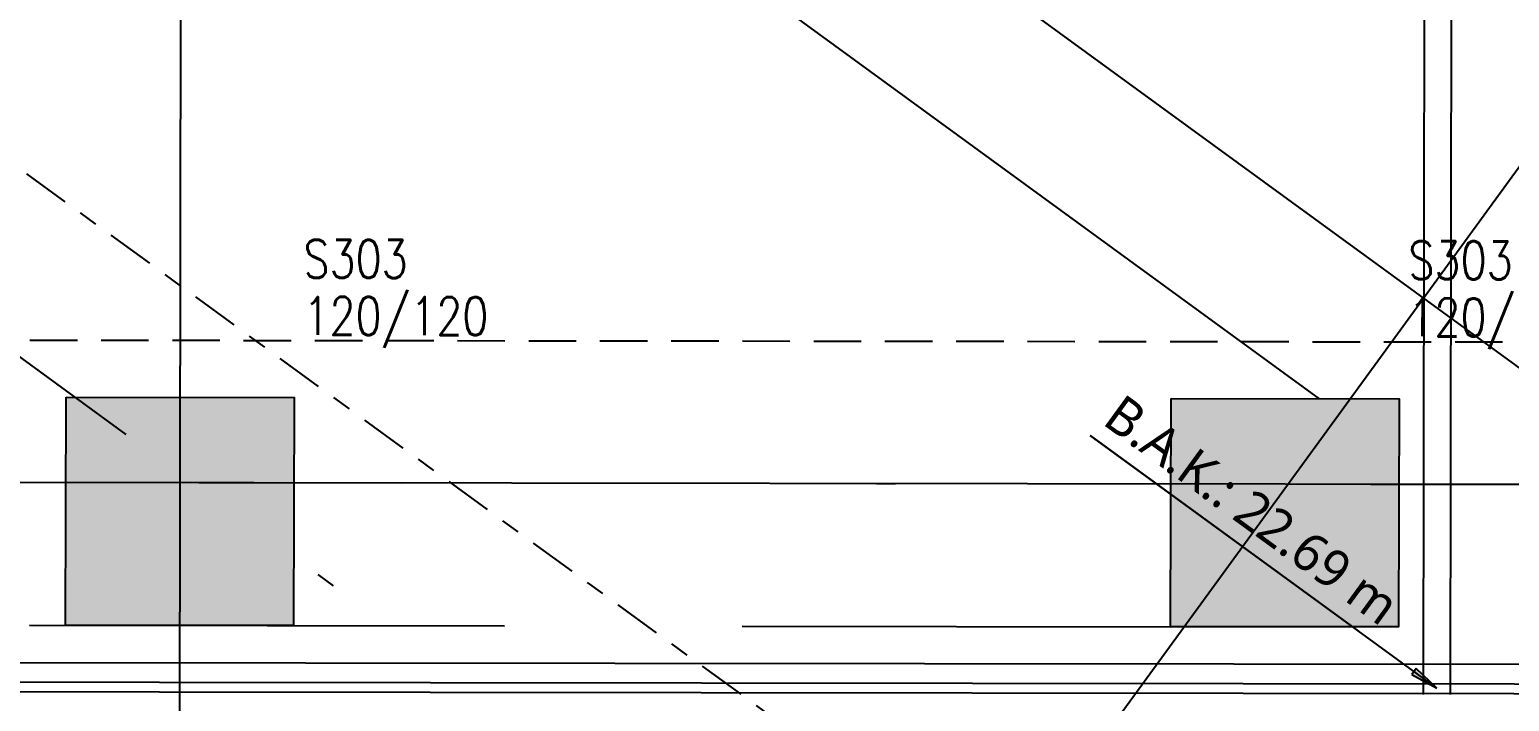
# Model space of a CAD drawing. Header units: millimetres. Extents: x 400382 to 401500, y 4543975 to 4544133.
# Drawn here: x 400850.84 to 400858.63, y 4544065.08 to 4544068.61 of the extents above; entities that cross this region are included whole.
import ezdxf

# ---------------------------------------------------------------- set-up
doc = ezdxf.new("R2010")
doc.units = ezdxf.units.MM
for name, pattern in [('AKS', [3, 2.5, -0.25, 0, -0.25]), ('CENTER', [2, 1.25, -0.25, 0.25, -0.25]), ('DASHDOT2', [0.5, 0.25, -0.125, 0, -0.125]), ('HIDDEN', [0.375, 0.25, -0.125]), ('UUC-ST-KAL-I05-101-U-000$0$ACAD_ISO05W100', [33, 24, -3, 0, -3, 0, -3])]:
    doc.linetypes.add(name, pattern=pattern)
for name, color, linetype in [('aks prota', 2, 'AKS'), ('kiriş prota', 6, 'Continuous'), ('kolon prota', 1, 'Continuous'), ('kolon tarama prota', 252, 'Continuous'), ('lkolon prota', 4, 'Continuous'), ('merdiven prota', 2, 'Continuous'), ('perde prota', 1, 'Continuous'), ('PRT-AL-TUNEL_EKSENI', 14, 'DASHDOT2'), ('skesit prota', 7, 'Continuous'), ('tkolon prota', 6, 'Continuous'), ('UUC-ST-KAL-I05-101-U-000$0$st_s_su tutucu', 2, 'Continuous')]:
    doc.layers.add(name, color=color, linetype=linetype)
doc.styles.add('Segoe UI Light_1', font='', dxfattribs={"height": 200})
doc.styles.add('tkolon', font='romanstw.shx')
doc.styles.get('Segoe UI Light_1').set_extended_font_data('Segoe UI Light')

# ---------------------------------------------------------------- blocks, each defined once
blk = doc.blocks.new('17.60 mekanik')
at = {"layer": 'kolon tarama prota'}
blk.add_hatch(color=256, dxfattribs=at).paths.add_polyline_path([(144878.07, 60904.05), (144867.1, 60914.46), (144864.77, 60911.27)], flags=0)
for p, q in [((144870.88, 61392.58), (144870.87, 60900.74)), ((144885.27, 60900.74), (144885.28, 61392.58)), ((144695.37, 61036.79), (144836.68, 60934.12)), ((144878.07, 60904.05), (144695.37, 61036.79)), ((144867.1, 60914.46), (144864.77, 60911.27)), ((144864.77, 60911.27), (144878.07, 60904.05)), ((144878.07, 60904.05), (144867.1, 60914.46))]:
    blk.add_line(p, q, dxfattribs=at)
at = {"layer": 'kolon tarama prota', "insert": (144712.87, 61059.42), "char_height": 20, "width": 213.1568, "attachment_point": 1, "rotation": 324, "line_spacing_factor": 1.142579, "style": 'Segoe UI Light_1'}
blk.add_mtext('B.A.K.: 22.69 m', dxfattribs=at)

msp = doc.modelspace()

# ---------------------------------------------------------------- hatches: boundary and pattern name
at = {"layer": 'kolon tarama prota'}
h = msp.add_hatch(color=256, dxfattribs=at)
h.dxf.hatch_style = 1
h.paths.add_polyline_path([(400851.0327, 4544066.6765), (400852.2327, 4544066.675), (400852.2282, 4544065.4751), (400851.0282, 4544065.4766)])
h = msp.add_hatch(color=256, dxfattribs=at)
h.dxf.hatch_style = 1
h.paths.add_polyline_path([(400856.8477, 4544066.6693), (400858.0477, 4544066.6678), (400858.0432, 4544065.4678), (400856.8432, 4544065.4693)])

# ---------------------------------------------------------------- linework, layer by layer
at = {"layer": 'aks prota', "ltscale": 10}
for p, q in [((400863.3051, 4544063.4612), (400768.7905, 4544132.3106)), ((400851.6263, 4544061.5648), (400851.6699, 4544096.447)), ((400852.1402, 4544058.9131), (400859.7945, 4544069.4208)), ((400882.8974, 4544066.1868), (400716.9783, 4544066.3939)), ((400864.4754, 4544066.2098), (400741.0628, 4544066.3639))]:
    msp.add_line(p, q, dxfattribs=at)
at = {"layer": 'kiriş prota'}
msp.add_line((400857.6288, 4544066.6683), (400845.4589, 4544075.5335), dxfattribs=at)
at = {"layer": 'kolon prota', "color": 1}
for points in [[(400851.0327, 4544066.6765), (400852.2327, 4544066.675), (400852.2282, 4544065.4751), (400851.0282, 4544065.4766)], [(400856.8477, 4544066.6693), (400858.0477, 4544066.6678), (400858.0432, 4544065.4678), (400856.8432, 4544065.4693)]]:
    msp.add_lwpolyline(points, close=True, dxfattribs=at)
at = {"layer": 'kolon tarama prota'}
msp.add_lwpolyline([(400835.8391, 4544065.1455), (400860.0778, 4544065.1153)], dxfattribs=at)
at = {"layer": 'perde prota', "linetype": 'HIDDEN'}
msp.add_lwpolyline([(400835.8414, 4544066.9955), (400860.0801, 4544066.9652)], dxfattribs=at)
at = {"layer": 'perde prota', "linetype": 'HIDDEN', "ltscale": 10}
msp.add_lwpolyline([(400835.8395, 4544065.4955), (400856.8432, 4544065.4693)], dxfattribs=at)
at = {"layer": 'perde prota'}
msp.add_lwpolyline([(400860.0779, 4544065.1653), (400835.8391, 4544065.1955)], dxfattribs=at)
at = {"layer": 'PRT-AL-TUNEL_EKSENI', "ltscale": 10}
msp.add_line((400855.4711, 4544063.4769), (400766.0739, 4544128.5984), dxfattribs=at)
at = {"layer": 'skesit prota', "linetype": 'CENTER', "ltscale": 0.2}
msp.add_lwpolyline([(400765.0243, 4544130.3522), (400860.9658, 4544060.4634)], dxfattribs=at)
at = {"layer": 'UUC-ST-KAL-I05-101-U-000$0$st_s_su tutucu', "linetype": 'UUC-ST-KAL-I05-101-U-000$0$ACAD_ISO05W100'}
msp.add_lwpolyline([(400835.1049, 4544065.3008), (400860.8124, 4544065.2693)], dxfattribs=at)

# ---------------------------------------------------------------- block references
at = {"layer": 'merdiven prota', "xscale": 0.01, "yscale": 0.01, "zscale": 0.01, "rotation": 359.9284577011093}
msp.add_blockref('17.60 mekanik', (399408.7062, 4543457.9141), dxfattribs=at)

# ---------------------------------------------------------------- texts
at = {"layer": 'lkolon prota', "style": 'tkolon', "width": 0.8}
for p in [(400852.2806, 4544067.0038), (400858.0956, 4544066.9966)]:
    msp.add_text('120/120', height=0.2, rotation=359.92846, dxfattribs=at).set_placement(p)
at = {"layer": 'tkolon prota', "style": 'tkolon', "width": 0.8}
for p in [(400852.2809, 4544067.3038), (400858.0959, 4544067.2966)]:
    msp.add_text('S303', height=0.2, rotation=359.92846, dxfattribs=at).set_placement(p)

doc.saveas('drawing.dxf')
